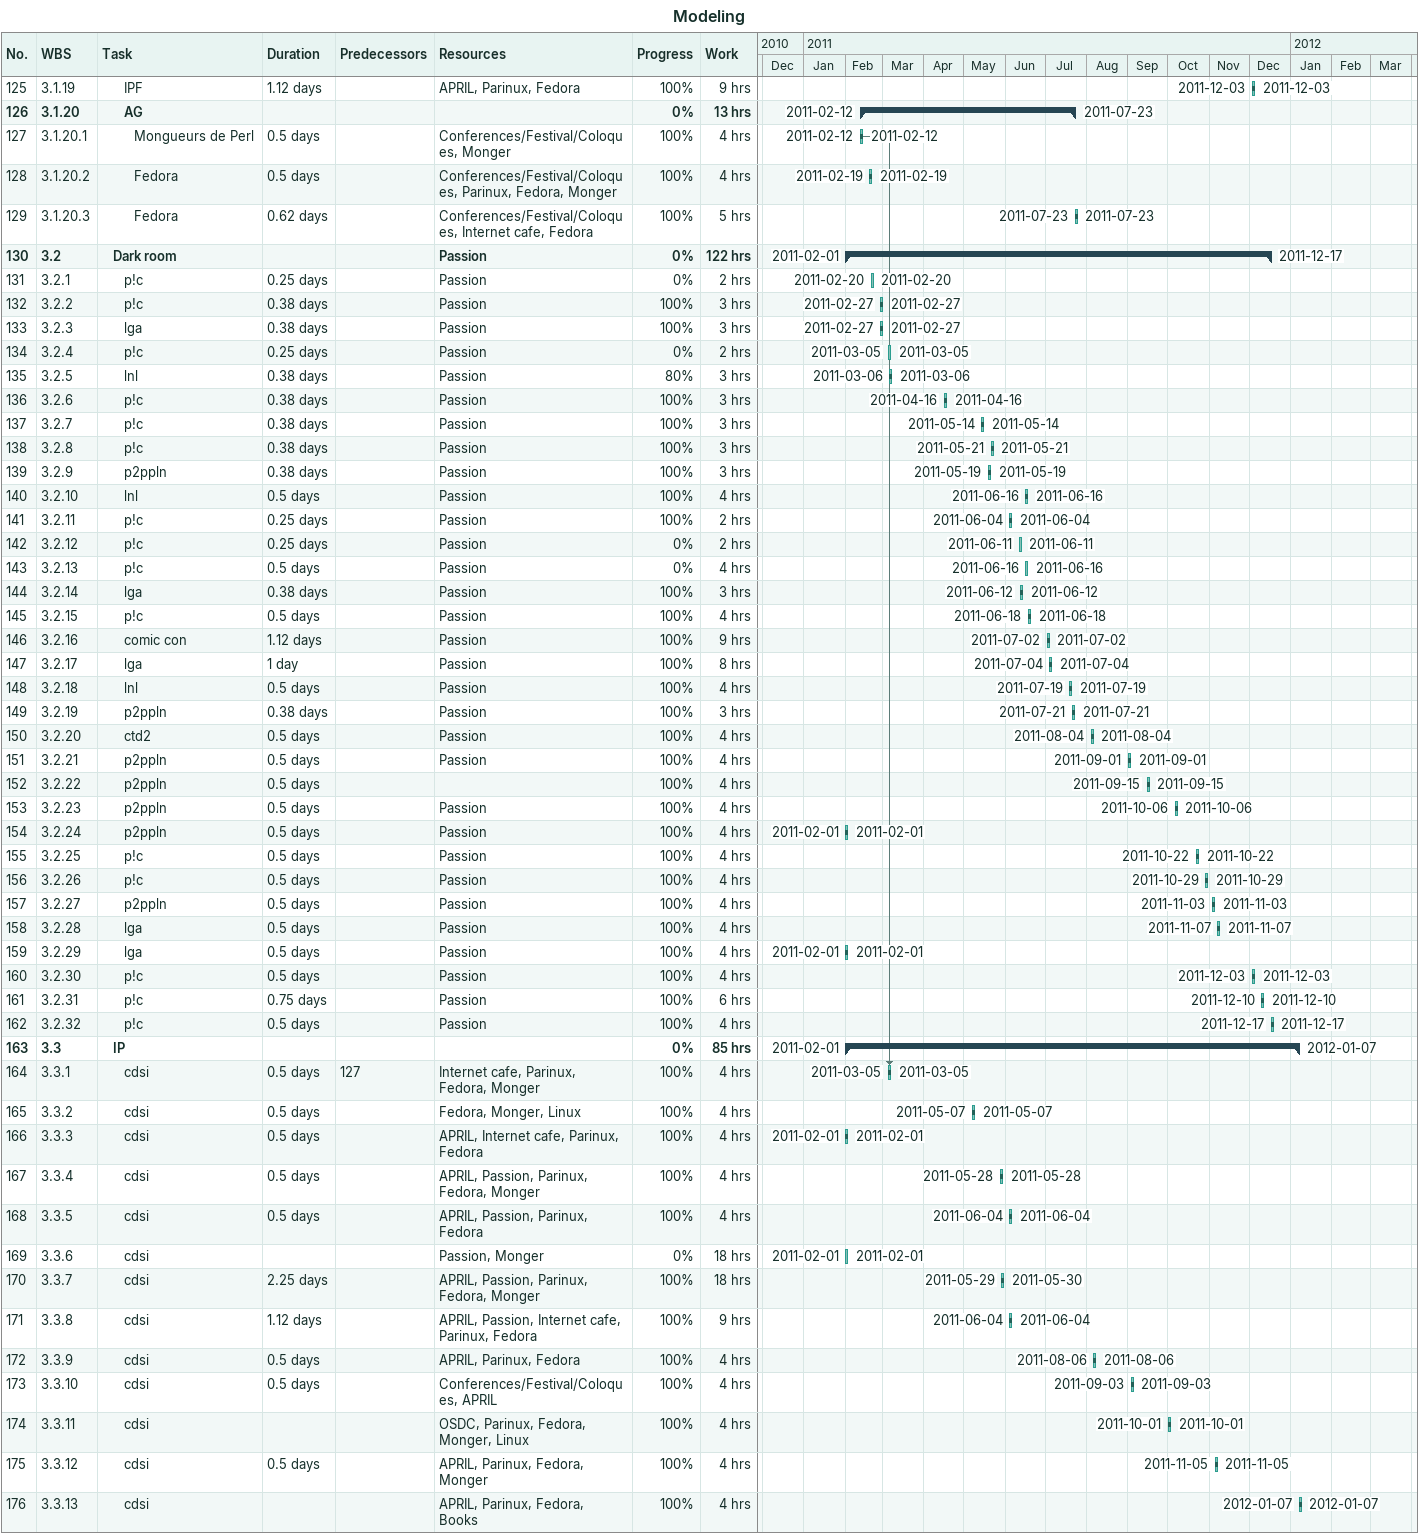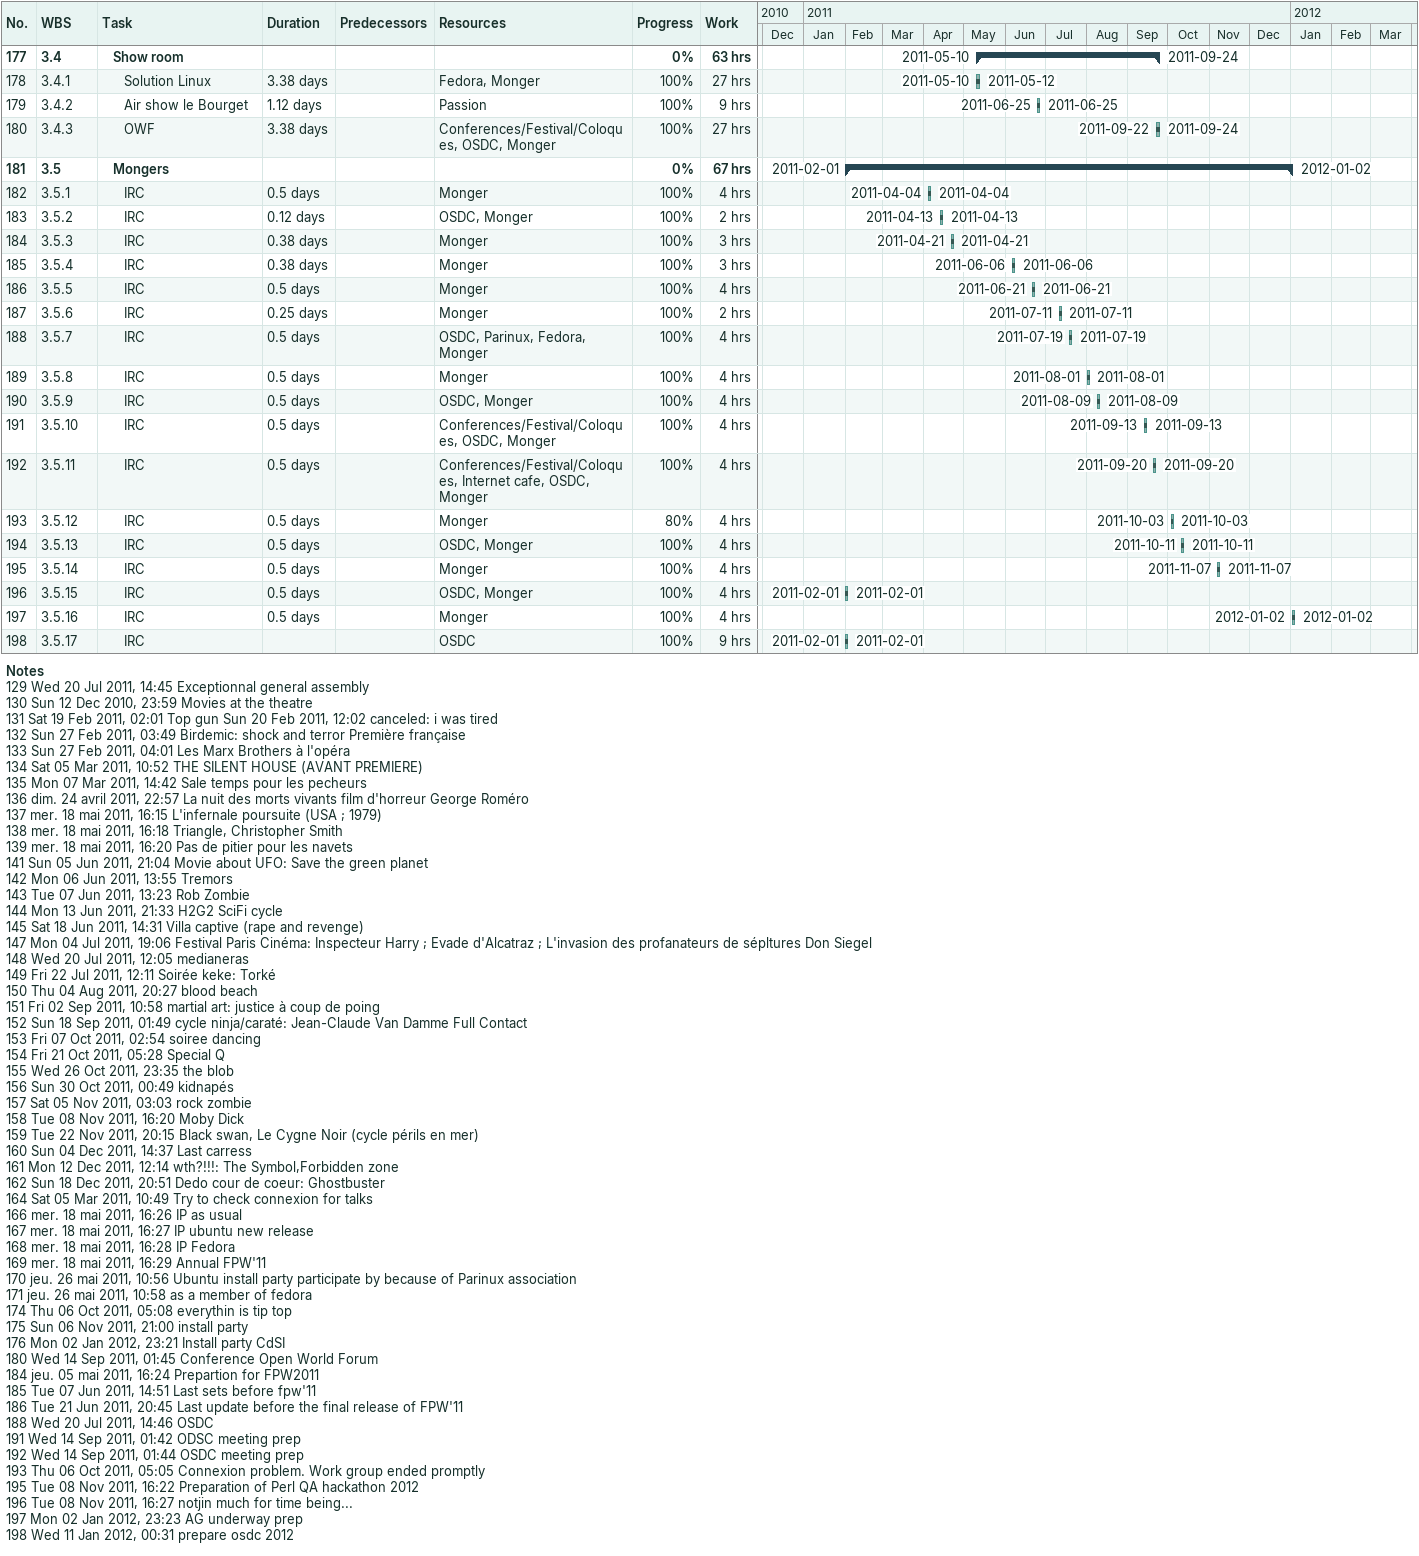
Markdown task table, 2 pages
Modeling

| ID | WBS | Task | Duration | Start | Finish | Predecessors | Resources | % complete | Work (h) |
|---|---|---|---|---|---|---|---|---|---|
| 125 | 3.1.19 | IPF | 1.12d | 2011-12-03 | 2011-12-03 |  | APRIL, Parinux, Fedora | 100 | 9 |
| 126 | 3.1.20 | **AG** |  | 2011-02-12 | 2011-07-23 |  |  | 0 | 13 |
| 127 | 3.1.20.1 | Mongueurs de Perl | 0.5d | 2011-02-12 | 2011-02-12 |  | Conferences/Festival/Coloques, Monger | 100 | 4 |
| 128 | 3.1.20.2 | Fedora | 0.5d | 2011-02-19 | 2011-02-19 |  | Conferences/Festival/Coloques, Parinux, Fedora, Monger | 100 | 4 |
| 129 | 3.1.20.3 | Fedora | 0.62d | 2011-07-23 | 2011-07-23 |  | Conferences/Festival/Coloques, Internet cafe, Fedora | 100 | 5 |
| 130 | 3.2 | **Dark room** |  | 2011-02-01 | 2011-12-17 |  | Passion | 0 | 122 |
| 131 | 3.2.1 | p!c | 0.25d | 2011-02-20 | 2011-02-20 |  | Passion | 0 | 2 |
| 132 | 3.2.2 | p!c | 0.38d | 2011-02-27 | 2011-02-27 |  | Passion | 100 | 3 |
| 133 | 3.2.3 | lga | 0.38d | 2011-02-27 | 2011-02-27 |  | Passion | 100 | 3 |
| 134 | 3.2.4 | p!c | 0.25d | 2011-03-05 | 2011-03-05 |  | Passion | 0 | 2 |
| 135 | 3.2.5 | lnl | 0.38d | 2011-03-06 | 2011-03-06 |  | Passion | 80 | 3 |
| 136 | 3.2.6 | p!c | 0.38d | 2011-04-16 | 2011-04-16 |  | Passion | 100 | 3 |
| 137 | 3.2.7 | p!c | 0.38d | 2011-05-14 | 2011-05-14 |  | Passion | 100 | 3 |
| 138 | 3.2.8 | p!c | 0.38d | 2011-05-21 | 2011-05-21 |  | Passion | 100 | 3 |
| 139 | 3.2.9 | p2ppln | 0.38d | 2011-05-19 | 2011-05-19 |  | Passion | 100 | 3 |
| 140 | 3.2.10 | lnl | 0.5d | 2011-06-16 | 2011-06-16 |  | Passion | 100 | 4 |
| 141 | 3.2.11 | p!c | 0.25d | 2011-06-04 | 2011-06-04 |  | Passion | 100 | 2 |
| 142 | 3.2.12 | p!c | 0.25d | 2011-06-11 | 2011-06-11 |  | Passion | 0 | 2 |
| 143 | 3.2.13 | p!c | 0.5d | 2011-06-16 | 2011-06-16 |  | Passion | 0 | 4 |
| 144 | 3.2.14 | lga | 0.38d | 2011-06-12 | 2011-06-12 |  | Passion | 100 | 3 |
| 145 | 3.2.15 | p!c | 0.5d | 2011-06-18 | 2011-06-18 |  | Passion | 100 | 4 |
| 146 | 3.2.16 | comic con | 1.12d | 2011-07-02 | 2011-07-02 |  | Passion | 100 | 9 |
| 147 | 3.2.17 | lga | 1d | 2011-07-04 | 2011-07-04 |  | Passion | 100 | 8 |
| 148 | 3.2.18 | lnl | 0.5d | 2011-07-19 | 2011-07-19 |  | Passion | 100 | 4 |
| 149 | 3.2.19 | p2ppln | 0.38d | 2011-07-21 | 2011-07-21 |  | Passion | 100 | 3 |
| 150 | 3.2.20 | ctd2 | 0.5d | 2011-08-04 | 2011-08-04 |  | Passion | 100 | 4 |
| 151 | 3.2.21 | p2ppln | 0.5d | 2011-09-01 | 2011-09-01 |  | Passion | 100 | 4 |
| 152 | 3.2.22 | p2ppln | 0.5d | 2011-09-15 | 2011-09-15 |  |  | 100 | 4 |
| 153 | 3.2.23 | p2ppln | 0.5d | 2011-10-06 | 2011-10-06 |  | Passion | 100 | 4 |
| 154 | 3.2.24 | p2ppln | 0.5d | 2011-02-01 | 2011-02-01 |  | Passion | 100 | 4 |
| 155 | 3.2.25 | p!c | 0.5d | 2011-10-22 | 2011-10-22 |  | Passion | 100 | 4 |
| 156 | 3.2.26 | p!c | 0.5d | 2011-10-29 | 2011-10-29 |  | Passion | 100 | 4 |
| 157 | 3.2.27 | p2ppln | 0.5d | 2011-11-03 | 2011-11-03 |  | Passion | 100 | 4 |
| 158 | 3.2.28 | lga | 0.5d | 2011-11-07 | 2011-11-07 |  | Passion | 100 | 4 |
| 159 | 3.2.29 | lga | 0.5d | 2011-02-01 | 2011-02-01 |  | Passion | 100 | 4 |
| 160 | 3.2.30 | p!c | 0.5d | 2011-12-03 | 2011-12-03 |  | Passion | 100 | 4 |
| 161 | 3.2.31 | p!c | 0.75d | 2011-12-10 | 2011-12-10 |  | Passion | 100 | 6 |
| 162 | 3.2.32 | p!c | 0.5d | 2011-12-17 | 2011-12-17 |  | Passion | 100 | 4 |
| 163 | 3.3 | **IP** |  | 2011-02-01 | 2012-01-07 |  |  | 0 | 85 |
| 164 | 3.3.1 | cdsi | 0.5d | 2011-03-05 | 2011-03-05 | 127 | Internet cafe, Parinux, Fedora, Monger | 100 | 4 |
| 165 | 3.3.2 | cdsi | 0.5d | 2011-05-07 | 2011-05-07 |  | Fedora, Monger, Linux | 100 | 4 |
| 166 | 3.3.3 | cdsi | 0.5d | 2011-02-01 | 2011-02-01 |  | APRIL, Internet cafe, Parinux, Fedora | 100 | 4 |
| 167 | 3.3.4 | cdsi | 0.5d | 2011-05-28 | 2011-05-28 |  | APRIL, Passion, Parinux, Fedora, Monger | 100 | 4 |
| 168 | 3.3.5 | cdsi | 0.5d | 2011-06-04 | 2011-06-04 |  | APRIL, Passion, Parinux, Fedora | 100 | 4 |
| 169 | 3.3.6 | cdsi |  | 2011-02-01 | 2011-02-01 |  | Passion, Monger | 0 | 18 |
| 170 | 3.3.7 | cdsi | 2.25d | 2011-05-29 | 2011-05-30 |  | APRIL, Passion, Parinux, Fedora, Monger | 100 | 18 |
| 171 | 3.3.8 | cdsi | 1.12d | 2011-06-04 | 2011-06-04 |  | APRIL, Passion, Internet cafe, Parinux, Fedora | 100 | 9 |
| 172 | 3.3.9 | cdsi | 0.5d | 2011-08-06 | 2011-08-06 |  | APRIL, Parinux, Fedora | 100 | 4 |
| 173 | 3.3.10 | cdsi | 0.5d | 2011-09-03 | 2011-09-03 |  | Conferences/Festival/Coloques, APRIL | 100 | 4 |
| 174 | 3.3.11 | cdsi |  | 2011-10-01 | 2011-10-01 |  | OSDC, Parinux, Fedora, Monger, Linux | 100 | 4 |
| 175 | 3.3.12 | cdsi | 0.5d | 2011-11-05 | 2011-11-05 |  | APRIL, Parinux, Fedora, Monger | 100 | 4 |
| 176 | 3.3.13 | cdsi |  | 2012-01-07 | 2012-01-07 |  | APRIL, Parinux, Fedora, Books | 100 | 4 |
| 177 | 3.4 | **Show room** |  | 2011-05-10 | 2011-09-24 |  |  | 0 | 63 |
| 178 | 3.4.1 | Solution Linux | 3.38d | 2011-05-10 | 2011-05-12 |  | Fedora, Monger | 100 | 27 |
| 179 | 3.4.2 | Air show le Bourget | 1.12d | 2011-06-25 | 2011-06-25 |  | Passion | 100 | 9 |
| 180 | 3.4.3 | OWF | 3.38d | 2011-09-22 | 2011-09-24 |  | Conferences/Festival/Coloques, OSDC, Monger | 100 | 27 |
| 181 | 3.5 | **Mongers** |  | 2011-02-01 | 2012-01-02 |  |  | 0 | 67 |
| 182 | 3.5.1 | IRC | 0.5d | 2011-04-04 | 2011-04-04 |  | Monger | 100 | 4 |
| 183 | 3.5.2 | IRC | 0.12d | 2011-04-13 | 2011-04-13 |  | OSDC, Monger | 100 | 2 |
| 184 | 3.5.3 | IRC | 0.38d | 2011-04-21 | 2011-04-21 |  | Monger | 100 | 3 |
| 185 | 3.5.4 | IRC | 0.38d | 2011-06-06 | 2011-06-06 |  | Monger | 100 | 3 |
| 186 | 3.5.5 | IRC | 0.5d | 2011-06-21 | 2011-06-21 |  | Monger | 100 | 4 |
| 187 | 3.5.6 | IRC | 0.25d | 2011-07-11 | 2011-07-11 |  | Monger | 100 | 2 |
| 188 | 3.5.7 | IRC | 0.5d | 2011-07-19 | 2011-07-19 |  | OSDC, Parinux, Fedora, Monger | 100 | 4 |
| 189 | 3.5.8 | IRC | 0.5d | 2011-08-01 | 2011-08-01 |  | Monger | 100 | 4 |
| 190 | 3.5.9 | IRC | 0.5d | 2011-08-09 | 2011-08-09 |  | OSDC, Monger | 100 | 4 |
| 191 | 3.5.10 | IRC | 0.5d | 2011-09-13 | 2011-09-13 |  | Conferences/Festival/Coloques, OSDC, Monger | 100 | 4 |
| 192 | 3.5.11 | IRC | 0.5d | 2011-09-20 | 2011-09-20 |  | Conferences/Festival/Coloques, Internet cafe, OSDC, Monger | 100 | 4 |
| 193 | 3.5.12 | IRC | 0.5d | 2011-10-03 | 2011-10-03 |  | Monger | 80 | 4 |
| 194 | 3.5.13 | IRC | 0.5d | 2011-10-11 | 2011-10-11 |  | OSDC, Monger | 100 | 4 |
| 195 | 3.5.14 | IRC | 0.5d | 2011-11-07 | 2011-11-07 |  | Monger | 100 | 4 |
| 196 | 3.5.15 | IRC | 0.5d | 2011-02-01 | 2011-02-01 |  | OSDC, Monger | 100 | 4 |
| 197 | 3.5.16 | IRC | 0.5d | 2012-01-02 | 2012-01-02 |  | Monger | 100 | 4 |
| 198 | 3.5.17 | IRC |  | 2011-02-01 | 2011-02-01 |  | OSDC | 100 | 9 |

Notes
- 129: Wed 20 Jul 2011, 14:45 Exceptionnal general assembly
- 130: Sun 12 Dec 2010, 23:59 Movies at the theatre
- 131: Sat 19 Feb 2011, 02:01 Top gun Sun 20 Feb 2011, 12:02 canceled: i was tired
- 132: Sun 27 Feb 2011, 03:49 Birdemic: shock and terror Première française
- 133: Sun 27 Feb 2011, 04:01 Les Marx Brothers à l'opéra
- 134: Sat 05 Mar 2011, 10:52 THE SILENT HOUSE (AVANT PREMIERE)
- 135: Mon 07 Mar 2011, 14:42 Sale temps pour les pecheurs
- 136: dim. 24 avril 2011, 22:57 La nuit des morts vivants film d'horreur George Roméro
- 137: mer. 18 mai 2011, 16:15 L'infernale poursuite (USA ; 1979)
- 138: mer. 18 mai 2011, 16:18 Triangle, Christopher Smith
- 139: mer. 18 mai 2011, 16:20 Pas de pitier pour les navets
- 141: Sun 05 Jun 2011, 21:04 Movie about UFO: Save the green planet
- 142: Mon 06 Jun 2011, 13:55 Tremors
- 143: Tue 07 Jun 2011, 13:23 Rob Zombie
- 144: Mon 13 Jun 2011, 21:33 H2G2 SciFi cycle
- 145: Sat 18 Jun 2011, 14:31 Villa captive (rape and revenge)
- 147: Mon 04 Jul 2011, 19:06 Festival Paris Cinéma: Inspecteur Harry ; Evade d'Alcatraz ; L'invasion des profanateurs de sépltures Don Siegel
- 148: Wed 20 Jul 2011, 12:05 medianeras
- 149: Fri 22 Jul 2011, 12:11 Soirée keke: Torké
- 150: Thu 04 Aug 2011, 20:27 blood beach
- 151: Fri 02 Sep 2011, 10:58 martial art: justice à coup de poing
- 152: Sun 18 Sep 2011, 01:49 cycle ninja/caraté: Jean-Claude Van Damme Full Contact
- 153: Fri 07 Oct 2011, 02:54 soiree dancing
- 154: Fri 21 Oct 2011, 05:28 Special Q
- 155: Wed 26 Oct 2011, 23:35 the blob
- 156: Sun 30 Oct 2011, 00:49 kidnapés
- 157: Sat 05 Nov 2011, 03:03 rock zombie
- 158: Tue 08 Nov 2011, 16:20 Moby Dick
- 159: Tue 22 Nov 2011, 20:15 Black swan, Le Cygne Noir (cycle périls en mer)
- 160: Sun 04 Dec 2011, 14:37 Last carress
- 161: Mon 12 Dec 2011, 12:14 wth?!!!: The Symbol,Forbidden zone
- 162: Sun 18 Dec 2011, 20:51 Dedo cour de coeur: Ghostbuster
- 164: Sat 05 Mar 2011, 10:49 Try to check connexion for talks
- 166: mer. 18 mai 2011, 16:26 IP as usual
- 167: mer. 18 mai 2011, 16:27 IP ubuntu new release
- 168: mer. 18 mai 2011, 16:28 IP Fedora
- 169: mer. 18 mai 2011, 16:29 Annual FPW'11
- 170: jeu. 26 mai 2011, 10:56 Ubuntu install party participate by because of Parinux association
- 171: jeu. 26 mai 2011, 10:58 as a member of fedora
- 174: Thu 06 Oct 2011, 05:08 everythin is tip top
- 175: Sun 06 Nov 2011, 21:00 install party
- 176: Mon 02 Jan 2012, 23:21 Install party CdSI
- 180: Wed 14 Sep 2011, 01:45 Conference Open World Forum
- 184: jeu. 05 mai 2011, 16:24 Prepartion for FPW2011
- 185: Tue 07 Jun 2011, 14:51 Last sets before fpw'11
- 186: Tue 21 Jun 2011, 20:45 Last update before the final release of FPW'11
- 188: Wed 20 Jul 2011, 14:46 OSDC
- 191: Wed 14 Sep 2011, 01:42 ODSC meeting prep
- 192: Wed 14 Sep 2011, 01:44 OSDC meeting prep
- 193: Thu 06 Oct 2011, 05:05 Connexion problem. Work group ended promptly
- 195: Tue 08 Nov 2011, 16:22 Preparation of Perl QA hackathon 2012
- 196: Tue 08 Nov 2011, 16:27 notjin much for time being...
- 197: Mon 02 Jan 2012, 23:23 AG underway prep
- 198: Wed 11 Jan 2012, 00:31 prepare osdc 2012
